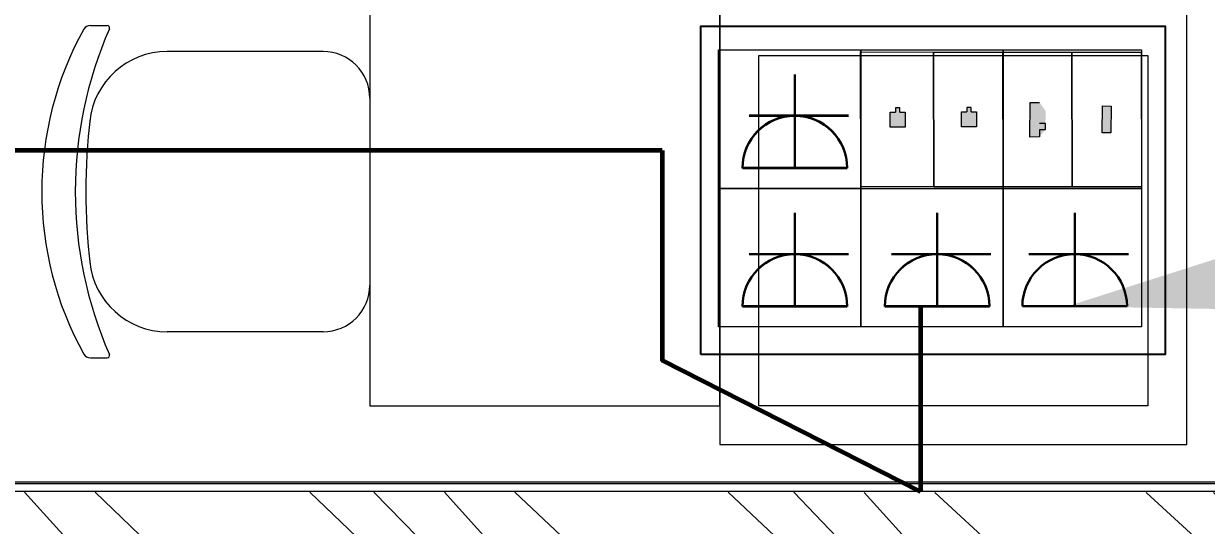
# Model space of a CAD drawing. Header units: millimetres. Extents: x -32 to 417638015, y -35 to 175284279.
# Drawn here: x 417184403 to 417185923, y 175248828 to 175249473 of the extents above; entities that cross this region are included whole.
import ezdxf
from ezdxf import colors
from ezdxf.entities.mleader import LeaderData, LeaderLine
from ezdxf.math import Vec2, Vec3

# ---------------------------------------------------------------- set-up
doc = ezdxf.new("R2010")
doc.units = ezdxf.units.MM
for name, color, linetype, lineweight in [('_ЭМ_В полу', 26, 'Кабель в трубе', 60), ('_ЭМ_гофра', 5, 'Continuous', 60), ('_ЭМ_ТХобщее_слой', 7, 'Continuous', 30), ('Стены отделка', 7, 'Continuous', 30), ('Стены штриховка', 7, 'Continuous', 9), ('ТХ', 5, 'Continuous', 0), ('ШТРИХОВКА', 252, 'Continuous', 15), ('Электро', 250, 'Continuous', 25), ('ЭОМ_Кабель для СУП', 150, 'Continuous', 9)]:
    doc.layers.add(name, color=color, linetype=linetype, lineweight=lineweight)
for name, color, linetype in [('_ЭМ_Надписи', 7, 'Continuous'), ('PDF _СС_розетки', 7, 'Continuous'), ('ВНУТРЯНКА', 1, 'Continuous'), ('ЭОМ_Лотки рабочие', 5, 'Continuous')]:
    doc.layers.add(name, color=color, linetype=linetype)
doc.layers.add('PDF _ЭОМ _розетки', color=7, linetype='Continuous', true_color=0xeb0000)
doc.styles.add('ELine', font='txt.shx')
doc.styles.add('ЭОМ', font='isocpeur.ttf', dxfattribs={"width": 0.85, "height": 250})
doc.linetypes.add('TRAY', pattern='A,12.119257,["_",ELine,S=4.5,R=90,X=0,Y=-1.555839],0.750382,["_",ELine,S=4.5,R=0,X=0,Y=-0.8058489999999999],1.314849,["_",ELine,S=4.5,R=0,X=0,Y=-0.8058489999999999],2.250029,["_",ELine,S=4.5,R=90,X=0,Y=-1.555839],13.565483', length=30)
doc.linetypes.add('Кабель в трубе', pattern='A,8,[133,ltypeshp.shx,S=1,R=0,X=10,Y=1.3],-3,[130,ltypeshp.shx,S=1.5,R=-45,X=-1.5,Y=0],8', length=19)

# ---------------------------------------------------------------- blocks, each defined once
blk = doc.blocks.new('Стул ученич штабелир №5-7')
at = {"color": 0, "linetype": 'ByBlock', "lineweight": -2}
for p, q in [((-120.064222017827, -6.874120663269423e-05), (120.064222017827, 6.874120663269423e-05)), ((-120.0642220180016, -6.874130849610083e-05), (120.0642220177106, 6.874110476928763e-05)), ((-179.935777982173, -59.99993125879337), (-179.935777982173, -260.3112319844695)), ((-179.9357779823476, -59.99993125888795), (-179.9357779823476, -260.3112319845714)), ((180.064222017827, -59.99993125879337), (180.064222017827, -260.3112319844695)), ((180.0642220177106, -59.99993125888795), (180.0642220177106, -260.3112319845714)), ((-213.4357779821148, -359.0004116515302), (-213.4357779821148, -337.3406056039639)), ((-213.4357779822894, -359.0004116516247), (-213.4357779822894, -337.3406056040585)), ((213.564222017827, -359.0004116515302), (213.564222017827, -337.3406056039639)), ((213.5642220176524, -359.0004116516247), (213.5642220176524, -337.3406056040585))]:
    blk.add_line(p, q, dxfattribs=at)
for centre, radius, start, end in [((-119.9357779822312, -59.99993125879337), 60.00000000000227, 90, 180), ((-119.9357779823476, -59.99993125885157), 59.99999999995964, 90, 180), ((120.0642220178852, -59.99993125879337), 60.00000000000227, 0, 90), ((120.0642220177106, -59.99993125885157), 59.99999999995964, 0, 90), ((-79.93577798217302, -260.3112319844549), 100.0000000000176, 180, 264.2584419996841), ((-79.93577798234764, -260.3112319845568), 100.0000000000176, 180, 264.2584419996841), ((80.06422201782698, -260.3112319844549), 100.0000000000176, 275.7415580003159, 0), ((80.06422201765236, -260.3112319845568), 100.0000000000176, 275.7415580003159, 0), ((-210.435777982173, -337.3406056039494), 2.999999999983853, 63.89783268162118, 180), ((-210.4357779823476, -337.340605604044), 2.999999999983853, 63.89783268162118, 180), ((210.564222017827, -337.3406056039494), 2.999999999983853, 0, 116.1021673183788), ((210.5642220176524, -337.340605604044), 2.999999999983853, 0, 116.1021673183788), ((0.06422201782697812, 142.3201924452005), 520.8201237039044, 246.3195110063149, 293.6804889936851), ((0.06422201765235513, 142.3201924450987), 520.8201237039044, 246.3195110063149, 293.6804889936851), ((-203.435777982173, -359.0004116515447), 9.999999999989248, 180, 238.068250632605), ((-203.4357779823476, -359.0004116516466), 9.999999999989248, 180, 238.068250632605), ((0.06422201782697812, 435.5341415462426), 800.3966485555333, 263.2469772545854, 276.7530227454146), ((0.06422201765235513, 435.5341415461407), 800.3966485555333, 263.2469772545854, 276.7530227454146), ((203.564222017827, -359.0004116515447), 9.999999999989248, 301.931749367395, 0), ((203.5642220176524, -359.0004116516466), 9.999999999989248, 301.931749367395, 0), ((0.06422201782697812, 9.04909030158342), 430.5490215606072, 240.9916647866204, 299.0083352133797), ((0.06422201765235513, 9.049090301488832), 430.5490215606072, 240.9916647866204, 299.0083352133797)]:
    blk.add_arc(centre, radius, start, end, dxfattribs=at)
blk = doc.blocks.new('ТХ 3 этаж')
at = {"layer": 'ТХ', "color": 8}
for points in [[(60917.0079711696, 18472.6106939711), (60917.0079711696, 17272.6106939711), (61517.0079711696, 17272.6106939711), (61517.0079711696, 18472.6106939711)], [(60917.00797116931, 17322.6106939711), (60917.00797116931, 17872.6106939711), (60467.00797116931, 17872.6106939711), (60467.00797116931, 17322.6106939711)], [(61467.0079711696, 17772.6106939711), (61467.0079711696, 17322.6106939711), (60967.0079711696, 17322.6106939711), (60967.0079711696, 17772.6106939711)]]:
    blk.add_lwpolyline(points, close=True, dxfattribs=at)
at = {"layer": 'ТХ', "color": 8, "lineweight": 0, "rotation": 269.9999999999999}
blk.add_blockref('Стул ученич штабелир №5-7', (60467.00797116966, 17597.61069397087), dxfattribs=at)
blk = doc.blocks.new('План 3 этажа')
at = {"layer": 'Стены штриховка'}
h = blk.add_hatch(dxfattribs=at)
h.set_pattern_fill('ANSI34', color=8, scale=20, angle=90)
h.set_pattern_definition([(135, (58098.42798408953, -6691.661615874392), (-269.4076836320746, -269.4076836320746), []), (135, (58098.42798408953, -6601.859015874393), (-269.4076836320746, -269.4076836320746), []), (135, (58098.42798408953, -6512.05641587439), (-269.4076836320746, -269.4076836320746), []), (135, (58098.42798408953, -6422.253615874392), (-269.4076836320746, -269.4076836320746), [])])
h.paths.add_polyline_path([(55534.3381140079, 17329.49696955584), (49666.43868048757, 17330.83838412565), (49666.43868048757, 17230.83838412564), (55534.3381140079, 17229.49696955584)])
at = {"layer": 'Стены отделка', "color": 8, "lineweight": 9}
for p, q in [((55481.64793948486, 17342.83838412561), (49698.43868048757, 17342.83838412563)), ((55533.92287924298, 17330.83838412561), (49790.18984926242, 17330.83838412561))]:
    blk.add_line(p, q, dxfattribs=at)
at = {"layer": 'Стены штриховка', "color": 8}
for p, q in [((55483.65478245862, 17340.78853510706), (49696.42646468099, 17340.83836865293)), ((55494.93253550463, 17330.83838412561), (49666.43868048751, 17330.83838412564))]:
    blk.add_line(p, q, dxfattribs=at)
at = {"layer": 'ЭОМ_Лотки рабочие'}
blk.add_blockref('ТХ 3 этаж', (-7010.895253870607, 118.5421783487909), dxfattribs=at)
blk = doc.blocks.new('_ЭМ_ТХ2_3 этаж_нов')
at = {"layer": 'ТХ', "color": 8}
for points in [[(59899.2046880073, 18437.25106202787), (59899.2046880073, 17237.25106202787), (60499.2046880073, 17237.25106202787), (60499.2046880073, 18437.25106202787)], [(59899.20468800701, 17287.25106202788), (59899.20468800701, 17837.25106202788), (59449.20468800701, 17837.25106202788), (59449.20468800701, 17287.25106202788)], [(60449.2046880073, 17737.25106202787), (60449.2046880073, 17287.25106202787), (59949.2046880073, 17287.25106202787), (59949.2046880073, 17737.25106202787)]]:
    blk.add_lwpolyline(points, close=True, dxfattribs=at)
at = {"layer": 'ТХ', "color": 8, "lineweight": 0, "rotation": 269.9999999999999}
blk.add_blockref('Стул ученич штабелир №5-7', (59449.20468800736, 17562.25106202764), dxfattribs=at)
blk = doc.blocks.new('розетк для люка')
at = {"layer": 'ВНУТРЯНКА', "color": 5, "lineweight": 30, "ltscale": 100, "transparency": 33554687}
blk.add_line((-67.11747854948044, -58.844417036511), (-67.11747854948044, 69.0245871595107), dxfattribs=at)
at = {"layer": 'Электро', "color": 5, "lineweight": 30, "transparency": 33554687}
for p, q in [((0, 67.26808135141619), (0, -67.26808135141619)), ((0, 0.0003593091387301683), (-120.061785097234, 0.0003593091387301683))]:
    blk.add_line(p, q, dxfattribs=at)
blk.add_ellipse((0.1495329299941659, 0), major_axis=(47.56583400309081, 47.56583400309035), ratio=0.9999999999999749, start_param=0.7876211000824064, end_param=3.924767880302308, dxfattribs=at)
blk = doc.blocks.new('Люк на 6 мест')
h = blk.add_hatch(color=256)
h.dxf.hatch_style = 1
h.paths.add_polyline_path([(-284.6164134591818, 515.7474190315988), (-284.5652974923141, 526.8375173213717), (-319.1556172966957, 526.9969494201068), (-319.2067332635634, 515.906851130334)])
h = blk.add_hatch(color=256)
h.dxf.hatch_style = 1
h.paths.add_polyline_path([(-323.7025677859856, 435.0548833542289), (-323.7022941317482, 435.1142552340189), (-313.005850428257, 442.7868896221062), (-289.0984504525622, 442.7241952550849), (-279.4343289099706, 434.9577158932825), (-279.4340552561989, 435.0170877726068), (-279.3240828458293, 422.808255480255), (-323.5925953751503, 422.8460510616442)])
h = blk.add_hatch(color=256)
h.dxf.hatch_style = 1
h.paths.add_polyline_path([(-311.7315014389605, 334.8334641364127), (-311.7421021068731, 341.7084559640571), (-317.2420955689886, 341.6999754296339), (-317.2505761034117, 347.1999688908181), (-311.750582641529, 347.2084494252413), (-311.7611833096744, 354.0834412533513), (-292.5112061932014, 354.1131231245308), (-292.4815243222547, 334.8631460071265)])
h = blk.add_hatch(color=256)
h.dxf.hatch_style = 1
h.paths.add_polyline_path([(-311.2660800683661, 243.1889807875316), (-311.2766807362786, 250.063972615176), (-316.7766741983942, 250.0554920807529), (-316.7851547328173, 255.5554855419371), (-311.2851612709346, 255.5639660763602), (-311.29576193908, 262.4389579044703), (-292.0457848226069, 262.4686397756498), (-292.0161029516603, 243.2186626582454)])
for p, q in [((-289.0984504525622, 442.7241952550849), (-296.8204412725827, 442.7122885844456)), ((-296.8204412725827, 442.7122885844456), (-296.8085346021762, 434.9902977641923)), ((-289.0865437821558, 435.0022044345988), (-289.0984504525622, 442.7241952550849)), ((-323.7025677855199, 435.0548833542289), (-323.7022941317482, 435.1142552340189)), ((-323.5925953751503, 422.8460510616442), (-323.7025677855199, 435.0548833542289)), ((-289.0865437821558, 435.0022044345988), (-279.4340552561989, 435.0170877726068)), ((-279.4340552561989, 435.0170877726068), (-279.3240828458293, 422.808255480255)), ((-279.3240828458293, 422.808255480255), (-323.5925953751503, 422.8460510616442))]:
    blk.add_line(p, q)
for points in [[(-215.4657629050489, 477.0801654207753), (-388.3062678503629, 476.7635674309568), (-388.3062678503629, 565.6642030309304), (-215.4657629050489, 565.9808010207489)], [(-284.5652974918485, 526.8375173213717), (-284.6164134587161, 515.7474190315988), (-319.2067332635634, 515.906851130334), (-319.1556172966957, 526.9969494201068)], [(-215.4657629050489, 388.1795298208017), (-388.3062678503629, 387.8629318309831), (-388.3062678503629, 476.7635674309568), (-215.4657629050489, 477.0801654207753)], [(-215.4657629050489, 299.2788942208281), (-388.3062678503629, 298.9622962310095), (-388.3062678503629, 387.8629318309831), (-215.4657629050489, 388.1795298208017)], [(-215.8419085670903, 205.4565212957386), (-388.6824135124043, 205.1399233059201), (-388.3062678503629, 298.9631910803387), (-215.4657629050489, 299.2797890701572)]]:
    blk.add_lwpolyline(points, close=True)
for points in [[(-311.750582641529, 347.2084494252413), (-311.7611833096744, 354.0834412533513), (-292.5112061932014, 354.1131231245308)], [(-292.5112061932014, 354.1131231245308), (-292.4815243222547, 334.8631460071265), (-311.7315014389605, 334.8334641364127), (-311.7421021068731, 341.7084559640571)], [(-311.750582641529, 347.2084494252413), (-317.2505761034117, 347.1999688908181), (-317.2420955689886, 341.6999754296339), (-311.7421021068731, 341.7084559640571)], [(-311.2851612709346, 255.5639660763602), (-311.29576193908, 262.4389579044703), (-292.0457848226069, 262.4686397756498)], [(-292.0457848226069, 262.4686397756498), (-292.0161029516603, 243.2186626582454), (-311.2660800683661, 243.1889807875316), (-311.2766807362786, 250.063972615176)], [(-311.2851612709346, 255.5639660763602), (-316.7851547328173, 255.5554855419371), (-316.7766741983942, 250.0554920807529), (-311.2766807362786, 250.063972615176)]]:
    blk.add_lwpolyline(points)
at = {"layer": 'PDF _СС_розетки', "linetype": 'Continuous', "lineweight": 20, "transparency": 33554687}
for points in [[(-391.1627966398373, 565.9808010207489), (-213.3615254396573, 565.9808010207489), (-213.3615254396573, 388.1795298208017), (-391.1627966398373, 388.1795298208017)], [(-391.1627966398373, 388.1795298208017), (-213.3615254396573, 388.1795298208017), (-213.3615254396573, 205.2982223008294), (-391.1627966398373, 205.2982223008294)], [(-391.1627966398373, 388.1795298208017), (-213.3615254396573, 388.1795298208017), (-213.3615254396573, 205.2982223008294), (-391.1627966398373, 205.2982223008294)], [(-391.1627966398373, 205.2982223008294), (-213.3615254396573, 205.2982223008294), (-213.3615254396573, 22.41691478085704), (-391.1627966398373, 22.41691478085704)]]:
    blk.add_lwpolyline(points, close=True, dxfattribs=at)
at = {"layer": 'PDF _ЭОМ _розетки', "color": 3, "linetype": 'Continuous', "lineweight": 25, "transparency": 33554687}
blk.add_lwpolyline([(0, 0), (-421.6430145595223, 0), (-421.6430145595223, 596.4610189408995), (0, 596.4610189408995)], close=True, dxfattribs=at)
at = {"layer": 'PDF _ЭОМ _розетки', "color": 7, "linetype": 'Continuous', "lineweight": 20, "transparency": 33554687}
for points in [[(-35.56025423947722, 388.1795298208017), (-213.3615254396573, 388.1795298208017), (-213.3615254396573, 565.9808010207489), (-35.56025423947722, 565.9808010207489)], [(-35.56025423947722, 205.2982223008294), (-213.3615254396573, 205.2982223008294), (-213.3615254396573, 388.1795298208017), (-35.56025423947722, 388.1795298208017)], [(-35.56025423947722, 22.41691478085704), (-213.3615254396573, 22.41691478085704), (-213.3615254396573, 205.2982223008294), (-35.56025423947722, 205.2982223008294)]]:
    blk.add_lwpolyline(points, close=True, dxfattribs=at)
at = {"layer": 'ВНУТРЯНКА', "color": 5, "lineweight": 30, "ltscale": 100, "transparency": 33554687}
for p, q in [((-128.9823544034734, 244.7195189581253), (-128.9823544034734, 372.5885231543798)), ((-128.8328214734793, 244.7195189581253), (-128.8328214734793, 372.588523154147)), ((-306.7836256036535, 61.83821143815294), (-306.7836256036535, 189.7072156344075)), ((-306.6340926736593, 61.83821143815294), (-306.6340926736593, 189.7072156341746)), ((-128.8328214734793, 61.83821143815294), (-128.8328214734793, 189.7072156341746))]:
    blk.add_line(p, q, dxfattribs=at)
at = {"layer": 'ВНУТРЯНКА', "color": 1, "lineweight": 30, "ltscale": 100, "transparency": 33554687}
blk.add_line((-128.9823544034734, 61.83821143815294), (-128.9823544034734, 189.7072156344075), dxfattribs=at)
at = {"layer": 'Электро', "color": 5, "lineweight": 30, "transparency": 33554687}
for p, q in [((-61.864875853993, 370.8320173460525), (-61.864875853993, 236.2958546432201)), ((-61.71534292399883, 370.8320173460525), (-61.71534292399883, 236.2958546432201)), ((-61.864875853993, 303.564295303775), (-181.9266609512269, 303.564295303775)), ((-61.71534292399883, 303.564295303775), (-181.7771280212328, 303.564295303775)), ((-239.5166141241789, 187.9507098260801), (-239.5166141241789, 53.41454712324776)), ((-61.71534292399883, 187.9507098260801), (-61.71534292399883, 53.41454712324776)), ((-239.6661470541731, 120.6829877838027), (-359.727932151407, 120.6829877838027)), ((-239.5166141241789, 120.6829877838027), (-359.5783992214128, 120.6829877838027)), ((-61.71534292399883, 120.6829877838027), (-181.7771280212328, 120.6829877838027))]:
    blk.add_line(p, q, dxfattribs=at)
at = {"layer": 'Электро', "color": 1, "lineweight": 30, "transparency": 33554687}
for p, q in [((-239.6661470541731, 187.9507098260801), (-239.6661470541731, 53.41454712324776)), ((-61.864875853993, 187.9507098260801), (-61.864875853993, 53.41454712324776)), ((-61.864875853993, 120.6829877838027), (-181.9266609512269, 120.6829877838027))]:
    blk.add_line(p, q, dxfattribs=at)
at = {"layer": 'Электро', "color": 5, "lineweight": 30, "transparency": 33554687}
for centre in [(-61.71534292399883, 303.5639359946363), (-61.56580999400467, 303.5639359946363), (-239.5166141241789, 120.6826284746639), (-239.3670811941847, 120.6826284746639), (-61.56580999400467, 120.6826284746639)]:
    blk.add_ellipse(centre, major_axis=(47.56583400309081, 47.56583400309035), ratio=0.9999999999999749, start_param=0.7876211000824064, end_param=3.924767880302308, dxfattribs=at)
at = {"layer": 'Электро', "color": 1, "lineweight": 30, "transparency": 33554687}
blk.add_ellipse((-61.71534292399883, 120.6826284746639), major_axis=(47.56583400309081, 47.56583400309035), ratio=0.9999999999999749, start_param=0.7876211000824064, end_param=3.924767880302308, dxfattribs=at)
at = {"color": 5, "linetype": 'TRAY', "lineweight": 53, "transparency": 33554687}
blk.add_blockref('розетк для люка', (-61.864875853993, 480.2570590768009), dxfattribs=at)

msp = doc.modelspace()

# ---------------------------------------------------------------- linework, layer by layer
at = {"layer": '_ЭМ_В полу', "ltscale": 25}
msp.add_lwpolyline([(417185555.4583386, 175249109.4360394), (417185555.4583386, 175248871.5015349)], dxfattribs=at)
at = {"layer": '_ЭМ_гофра', "linetype": 'ByBlock'}
for points in [[(417185223.4980367, 175249309.6395577), (417181249.9130428, 175249309.6395577), (417181249.9130428, 175251242.0587657), (417183133.2043937, 175251242.0587657)], [(417185223.4980367, 175249309.6395577), (417185223.4980367, 175249040.2907787), (417185555.4583386, 175248871.5015349)]]:
    msp.add_lwpolyline(points, dxfattribs=at)

# ---------------------------------------------------------------- block references
at = {"layer": '_ЭМ_ТХобщее_слой', "lineweight": 50}
msp.add_blockref('_ЭМ_ТХ2_3 этаж_нов', (417125398.491967, 175231694.5649611), dxfattribs=at)
at = {"layer": 'ШТРИХОВКА'}
msp.add_blockref('План 3 этажа', (417131391.5839376, 175231540.6631508), dxfattribs=at)
at = {"layer": 'ЭОМ_Кабель для СУП', "color": 217, "linetype": 'ByBlock', "lineweight": 40, "true_color": 0x93278f, "transparency": 33554687, "rotation": 270}
msp.add_blockref('Люк на 6 мест', (417185273.2452021, 175249047.5711635), dxfattribs=at)

# ---------------------------------------------------------------- leaders
at = {"layer": '_ЭМ_Надписи', "color": 7, "ltscale": 5}
ml = msp.add_multileader_mtext('Standard', dxfattribs=at)
ml.set_content('{\\fGOST Common|b0|i0|c0|p34;\\W0.9;\\C256;3\\fGOST Common|b0|i0|c204|p34;ЩРС\\fGOST Common|b0|i0|c0|p34;-2\\fISOCPEUR|b0|i0|c204|p34;\\W0.85; Гр.4\\P\\W1;\\C0;Раб.место учителя, Моноблок}', color=1, style='ЭОМ')
ml.set_leader_properties()
ml.build(insert=Vec2(0, 0))
ml.multileader.update_dxf_attribs({"text_left_attachment_type": 6, "text_right_attachment_type": 6, "dogleg_length": 0, "arrow_head_size": 200})
ctx = ml.context
ctx.base_point, ctx.char_height, ctx.arrow_head_size, ctx.landing_gap_size, ctx.plane_origin = Vec3(417191142.2620497, 175249900.8074739, -64.26463315267222), 250, 200, 0, Vec3(417163132.6544477, 175257618.290486, -64.26463315267222)
ctx.left_attachment, ctx.right_attachment = 6, 6
notes = []
notes.append((ctx, [(0, (1, 1, 0), (417191142.2620497, 175249900.8074739, -64.26463315267222), (1, 0), 0, [(0, [(417185743.7820734, 175249109.3985193, -64.26463315267222)], 0, [])])]))
ctx.mtext.insert, ctx.mtext.width, ctx.mtext.defined_height, ctx.mtext.flow_direction = Vec3(417191142.2620497, 175250200.8074739, -64.26463315267222), 2073.809115969734, 545.6159617257083, 5
for ctx, leaders in notes:
    for number, flags, end, landing, length, lines in leaders:
        leader = LeaderData()
        leader.index, (leader.has_last_leader_line, leader.has_dogleg_vector, leader.attachment_direction) = number, flags
        leader.last_leader_point, leader.dogleg_vector, leader.dogleg_length = Vec3(end), Vec3(landing), length
        for number, points, colour, breaks in lines:
            line = LeaderLine()
            line.index, line.vertices, line.color, line.breaks = number, Vec3.list(points), colors.encode_raw_color(colour), breaks
            leader.lines.append(line)
        ctx.leaders.append(leader)

doc.saveas('drawing.dxf')
